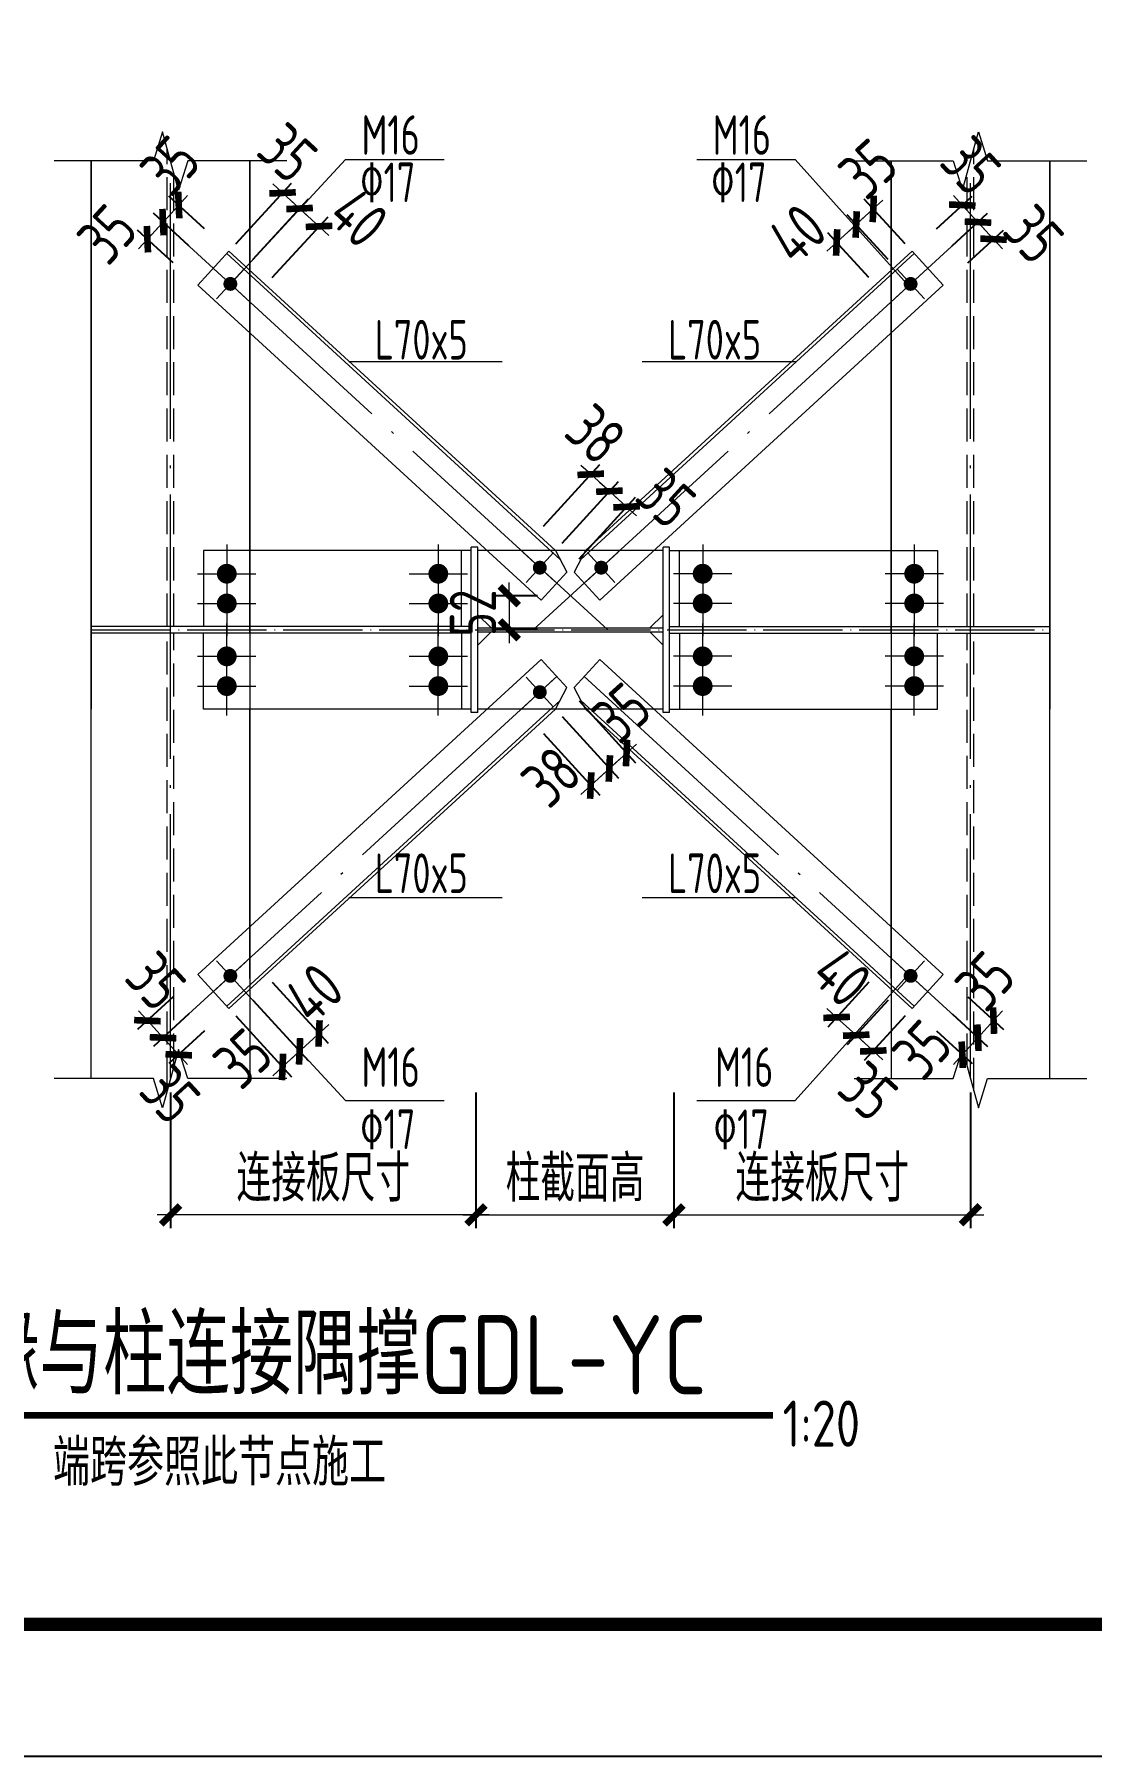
# Model space of a CAD drawing. Extents: x -2746917 to -971774, y -3334247 to -3250358.
# Drawn here: x -1330397 to -1322402, y -3316173 to -3303143 of the extents above; entities that cross this region are included whole.
import ezdxf

# ---------------------------------------------------------------- set-up
doc = ezdxf.new("R2010")
doc.units = 0
doc.header["$LTSCALE"] = 1000
doc.header["$MEASUREMENT"] = 0
doc.header["$PDMODE"] = 35
doc.linetypes.add('DASH', pattern=[0.35, 0.25, -0.1])
doc.linetypes.add('DOTE', pattern=[2.42, 2, -0.2, 0.02, -0.2])
doc.layers.get('0').update_dxf_attribs({"linetype": 'CONTINUOUS'})
doc.layers.get('Defpoints').update_dxf_attribs({"linetype": 'CONTINUOUS'})
for name, color, linetype in [('AXIS', 253, 'DOTE'), ('BEAM_CON', 4, 'CONTINUOUS'), ('COLU', 7, 'CONTINUOUS'), ('DIM', 3, 'CONTINUOUS'), ('NUM', 7, 'CONTINUOUS'), ('PUB_TITLE', 4, 'CONTINUOUS'), ('TEXT', 7, 'CONTINUOUS'), ('THIN', 7, 'CONTINUOUS')]:
    doc.layers.add(name, color=color, linetype=linetype)
doc.layers.add('yichutu', color=7, linetype='CONTINUOUS', true_color=0xffffff, plot=False)
doc.styles.add('TSSD_Dimension', font='tssdeng.shx', dxfattribs={"width": 0.75, "bigfont": 'Hztxt.shx'})
doc.styles.add('TSSD_Label', font='tssdeng.shx', dxfattribs={"width": 0.75, "bigfont": 'hztxt.shx'})
doc.styles.add('TSSD_Rein', font='Tssdeng.shx', dxfattribs={"width": 0.75, "bigfont": 'hztxt.shx'})
doc.dimstyles.new('TSSD_20_100', dxfattribs={"dimtxt": 350, "dimasz": 100, "dimexe": 100, "dimexo": 250, "dimgap": 100, "dimtad": 1, "dimdec": 0, "dimlfac": 0.2, "dimzin": 0, "dimdsep": 46, "dimtxsty": 'TSSD_Dimension', "dimblk": 'ARCHTICK', "dimcen": 0, "dimdle": 100, "dimclrt": 7, "dimadec": 0, "dimazin": 0, "dimtfac": 1, "dimtdec": 0, "dimtix": 1, "dimtmove": 2, "dimatfit": 3, "dimfxl": 1, "dimtolj": 1, "dimtzin": 0, "dimlwd": 5, "dimarcsym": 0})

# ---------------------------------------------------------------- blocks, each defined once
blk = doc.blocks.new('A$C5F4B3826')
at = {"layer": 'AXIS', "linetype": 'DOTE', "lineweight": 5, "ltscale": 2}
for p, q in [((-27, -219), (-27, 251)), ((194, 3), (-247, 3))]:
    blk.add_line(p, q, dxfattribs=at)
at = {"layer": 'COLU', "lineweight": 5, "const_width": 75}
blk.add_lwpolyline([(-27, 40, -1), (-27, -35, -1)], format="xyb", close=True, dxfattribs=at)
blk = doc.blocks.new('_ArchTick')
at = {"color": 0, "const_width": 0.5}
blk.add_lwpolyline([(-0.71, -0.71), (0.71, 0.71)], dxfattribs=at)
blk = doc.blocks.new('*D239')
at = {"layer": 'Defpoints', "color": 0}
for p in [(-1328392, -3304460), (-1329044, -3304912), (-1328915, -3305030)]:
    blk.add_point(p, dxfattribs=at)
at = {"layer": 'DIM', "color": 0, "lineweight": -2}
for p, q in [((-1328875, -3304728), (-1328454, -3304268)), ((-1328746, -3304846), (-1328325, -3304386))]:
    blk.add_line(p, q, dxfattribs=at)
at = {"layer": 'DIM', "color": 0, "lineweight": 5}
for p, q in [((-1328521, -3304342), (-1328595, -3304274)), ((-1328521, -3304342), (-1328392, -3304460)), ((-1328392, -3304460), (-1328319, -3304528))]:
    blk.add_line(p, q, dxfattribs=at)
at = {"layer": 'DIM', "color": 0, "lineweight": 5, "xscale": 100, "yscale": 100, "zscale": 100}
for p, rotation in [((-1328521, -3304342), 317.468117912772), ((-1328392, -3304460), 137.4681179127719)]:
    blk.add_blockref('_ArchTick', p, dxfattribs=dict(at, rotation=rotation))
at = {"layer": 'DIM', "color": 7, "lineweight": 5, "insert": (-1328483, -3304038), "char_height": 350, "attachment_point": 5, "rotation": 317.4681, "style": 'TSSD_Dimension'}
blk.add_mtext('\\A1;35', dxfattribs=at)
blk = doc.blocks.new('*D240')
at = {"layer": 'Defpoints', "color": 0}
for p in [(-1328245, -3304595), (-1328915, -3305030), (-1328768, -3305166)]:
    blk.add_point(p, dxfattribs=at)
at = {"layer": 'DIM', "color": 0, "lineweight": -2}
for p, q in [((-1328746, -3304846), (-1328325, -3304386)), ((-1328599, -3304981), (-1328177, -3304522))]:
    blk.add_line(p, q, dxfattribs=at)
at = {"layer": 'DIM', "color": 0, "lineweight": 5}
blk.add_line((-1328466, -3304392), (-1328171, -3304663), dxfattribs=at)
at = {"layer": 'DIM', "color": 0, "lineweight": 5, "xscale": 100, "yscale": 100, "zscale": 100}
for p, rotation in [((-1328392, -3304460), 137.46811791855), ((-1328245, -3304595), 317.46811791855)]:
    blk.add_blockref('_ArchTick', p, dxfattribs=dict(at, rotation=rotation))
at = {"layer": 'DIM', "color": 7, "lineweight": 5, "insert": (-1327945, -3304531), "char_height": 350, "attachment_point": 5, "rotation": 317.4681, "style": 'TSSD_Dimension'}
blk.add_mtext('\\A1;40', dxfattribs=at)
blk = doc.blocks.new('*D241')
at = {"layer": 'Defpoints', "color": 0}
for p in [(-1326049, -3306599), (-1326575, -3307177), (-1326446, -3307295)]:
    blk.add_point(p, dxfattribs=at)
at = {"layer": 'DIM', "color": 0, "lineweight": -2}
for p, q in [((-1326407, -3306993), (-1325981, -3306526)), ((-1326277, -3307110), (-1325852, -3306643))]:
    blk.add_line(p, q, dxfattribs=at)
at = {"layer": 'DIM', "color": 0, "lineweight": 5}
for p, q in [((-1326049, -3306599), (-1326123, -3306532)), ((-1325919, -3306717), (-1326049, -3306599)), ((-1325919, -3306717), (-1325845, -3306785))]:
    blk.add_line(p, q, dxfattribs=at)
at = {"layer": 'DIM', "color": 0, "lineweight": 5, "xscale": 100, "yscale": 100, "zscale": 100}
for p, rotation in [((-1326049, -3306599), 317.679904765456), ((-1325919, -3306717), 137.679904765456)]:
    blk.add_blockref('_ArchTick', p, dxfattribs=dict(at, rotation=rotation))
at = {"layer": 'DIM', "color": 7, "lineweight": 5, "insert": (-1325620, -3306652), "char_height": 350, "attachment_point": 5, "rotation": 317.6799, "style": 'TSSD_Dimension'}
blk.add_mtext('\\A1;35', dxfattribs=at)
blk = doc.blocks.new('*D242')
at = {"layer": 'Defpoints', "color": 0}
for p in [(-1326190, -3306471), (-1326716, -3307049), (-1326575, -3307177)]:
    blk.add_point(p, dxfattribs=at)
at = {"layer": 'DIM', "color": 0, "lineweight": -2}
for p, q in [((-1326548, -3306864), (-1326122, -3306397)), ((-1326407, -3306993), (-1325981, -3306526))]:
    blk.add_line(p, q, dxfattribs=at)
at = {"layer": 'DIM', "color": 0, "lineweight": 5}
for p, q in [((-1326190, -3306471), (-1326264, -3306404)), ((-1326049, -3306599), (-1326190, -3306471)), ((-1326049, -3306599), (-1325975, -3306667))]:
    blk.add_line(p, q, dxfattribs=at)
at = {"layer": 'DIM', "color": 0, "lineweight": 5, "xscale": 100, "yscale": 100, "zscale": 100}
for p, rotation in [((-1326190, -3306471), 317.6799047659698), ((-1326049, -3306599), 137.6799047659698)]:
    blk.add_blockref('_ArchTick', p, dxfattribs=dict(at, rotation=rotation))
at = {"layer": 'DIM', "color": 7, "lineweight": 5, "insert": (-1326153, -3306167), "char_height": 350, "attachment_point": 5, "rotation": 317.6799, "style": 'TSSD_Dimension'}
blk.add_mtext('\\A1;38', dxfattribs=at)
blk = doc.blocks.new('*D243')
at = {"layer": 'Defpoints', "color": 0}
for p in [(-1326343, -3307390), (-1326806, -3307648), (-1326343, -3307648)]:
    blk.add_point(p, dxfattribs=at)
at = {"layer": 'DIM', "color": 0, "lineweight": 5}
for p, q in [((-1326806, -3307390), (-1326806, -3307290)), ((-1326806, -3307390), (-1326806, -3307648)), ((-1326806, -3307648), (-1326806, -3307748))]:
    blk.add_line(p, q, dxfattribs=at)
at = {"layer": 'DIM', "color": 0, "lineweight": -2}
for p, q in [((-1326593, -3307390), (-1326906, -3307390)), ((-1326593, -3307648), (-1326906, -3307648))]:
    blk.add_line(p, q, dxfattribs=at)
at = {"layer": 'DIM', "color": 0, "lineweight": 5, "xscale": 100, "yscale": 100, "zscale": 100}
for p, rotation in [((-1326806, -3307390), 270), ((-1326806, -3307648), 90)]:
    blk.add_blockref('_ArchTick', p, dxfattribs=dict(at, rotation=rotation))
at = {"layer": 'DIM', "color": 7, "lineweight": 5, "insert": (-1327081, -3307519), "char_height": 350, "attachment_point": 5, "rotation": 90, "style": 'TSSD_Dimension'}
blk.add_mtext('\\A1;52', dxfattribs=at)
blk = doc.blocks.new('*D244')
at = {"layer": 'Defpoints', "color": 0}
for p in [(-1324182, -3304581), (-1323642, -3304912), (-1323771, -3305030)]:
    blk.add_point(p, dxfattribs=at)
at = {"layer": 'DIM', "color": 0, "lineweight": -2}
for p, q in [((-1323811, -3304728), (-1324121, -3304389)), ((-1323940, -3304846), (-1324250, -3304508))]:
    blk.add_line(p, q, dxfattribs=at)
at = {"layer": 'DIM', "color": 0, "lineweight": 5}
for p, q in [((-1324053, -3304463), (-1323980, -3304396)), ((-1324053, -3304463), (-1324182, -3304581)), ((-1324182, -3304581), (-1324256, -3304649))]:
    blk.add_line(p, q, dxfattribs=at)
at = {"layer": 'DIM', "color": 0, "lineweight": 5, "xscale": 99.99999999999999, "yscale": 100, "zscale": 100}
for p, rotation in [((-1324053, -3304463), 222.5318820814027), ((-1324182, -3304581), 42.53188208140272)]:
    blk.add_blockref('_ArchTick', p, dxfattribs=dict(at, rotation=rotation))
at = {"layer": 'DIM', "color": 7, "lineweight": 5, "insert": (-1324092, -3304159), "char_height": 350, "attachment_point": 5, "rotation": 42.5319, "style": 'TSSD_Dimension'}
blk.add_mtext('\\A1;35', dxfattribs=at)
blk = doc.blocks.new('*D245')
at = {"layer": 'Defpoints', "color": 0}
for p in [(-1324330, -3304717), (-1323771, -3305030), (-1323918, -3305166)]:
    blk.add_point(p, dxfattribs=at)
at = {"layer": 'DIM', "color": 0, "lineweight": -2}
for p, q in [((-1323940, -3304846), (-1324250, -3304508)), ((-1324087, -3304981), (-1324397, -3304643))]:
    blk.add_line(p, q, dxfattribs=at)
at = {"layer": 'DIM', "color": 0, "lineweight": 5}
for p, q in [((-1324182, -3304581), (-1324109, -3304514)), ((-1324182, -3304581), (-1324330, -3304717)), ((-1324330, -3304717), (-1324404, -3304784))]:
    blk.add_line(p, q, dxfattribs=at)
at = {"layer": 'DIM', "color": 0, "lineweight": 5, "xscale": 100, "yscale": 100, "zscale": 100}
for p, rotation in [((-1324182, -3304581), 222.53188208145), ((-1324330, -3304717), 42.53188208145002)]:
    blk.add_blockref('_ArchTick', p, dxfattribs=dict(at, rotation=rotation))
at = {"layer": 'DIM', "color": 7, "lineweight": 5, "insert": (-1324629, -3304652), "char_height": 350, "attachment_point": 5, "rotation": 42.5319, "style": 'TSSD_Dimension'}
blk.add_mtext('\\A1;40', dxfattribs=at)
blk = doc.blocks.new('*D246')
at = {"layer": 'Defpoints', "color": 0}
for p in [(-1323261, -3304563), (-1323760, -3304783), (-1323642, -3304912)]:
    blk.add_point(p, dxfattribs=at)
at = {"layer": 'DIM', "color": 0, "lineweight": -2}
for p, q in [((-1323576, -3304614), (-1323306, -3304367)), ((-1323457, -3304743), (-1323188, -3304496))]:
    blk.add_line(p, q, dxfattribs=at)
at = {"layer": 'DIM', "color": 0, "lineweight": 5}
for p, q in [((-1323380, -3304434), (-1323447, -3304361)), ((-1323380, -3304434), (-1323261, -3304563)), ((-1323261, -3304563), (-1323194, -3304637))]:
    blk.add_line(p, q, dxfattribs=at)
at = {"layer": 'DIM', "color": 0, "lineweight": 5, "xscale": 100, "yscale": 100, "zscale": 100}
for p, rotation in [((-1323380, -3304434), 312.5318820862541), ((-1323261, -3304563), 132.5318820862541)]:
    blk.add_blockref('_ArchTick', p, dxfattribs=dict(at, rotation=rotation))
at = {"layer": 'DIM', "color": 7, "lineweight": 5, "insert": (-1323315, -3304135), "char_height": 350, "attachment_point": 5, "rotation": 312.5319, "style": 'TSSD_Dimension'}
blk.add_mtext('\\A1;35', dxfattribs=at)
blk = doc.blocks.new('*D247')
at = {"layer": 'Defpoints', "color": 0}
for p in [(-1323143, -3304692), (-1323642, -3304912), (-1323523, -3305041)]:
    blk.add_point(p, dxfattribs=at)
at = {"layer": 'DIM', "color": 0, "lineweight": -2}
for p, q in [((-1323457, -3304743), (-1323188, -3304496)), ((-1323339, -3304872), (-1323069, -3304625))]:
    blk.add_line(p, q, dxfattribs=at)
at = {"layer": 'DIM', "color": 0, "lineweight": 5}
for p, q in [((-1323261, -3304563), (-1323329, -3304489)), ((-1323261, -3304563), (-1323143, -3304692)), ((-1323143, -3304692), (-1323075, -3304766))]:
    blk.add_line(p, q, dxfattribs=at)
at = {"layer": 'DIM', "color": 0, "lineweight": 5, "yscale": 100, "zscale": 100}
for p, xscale, rotation in [((-1323261, -3304563), 100, 312.5318821011716), ((-1323143, -3304692), 99.99999999999999, 132.5318821011716)]:
    blk.add_blockref('_ArchTick', p, dxfattribs=dict(at, xscale=xscale, rotation=rotation))
at = {"layer": 'DIM', "color": 7, "lineweight": 5, "insert": (-1322839, -3304654), "char_height": 350, "attachment_point": 5, "rotation": 312.5319, "style": 'TSSD_Dimension'}
blk.add_mtext('\\A1;35', dxfattribs=at)
blk = doc.blocks.new('*D248')
at = {"layer": 'Defpoints', "color": 0}
for p in [(-1329425, -3304563), (-1328926, -3304783), (-1329044, -3304912)]:
    blk.add_point(p, dxfattribs=at)
at = {"layer": 'DIM', "color": 0, "lineweight": 5}
for p, q in [((-1329306, -3304434), (-1329425, -3304563)), ((-1329306, -3304434), (-1329239, -3304361)), ((-1329425, -3304563), (-1329492, -3304637))]:
    blk.add_line(p, q, dxfattribs=at)
at = {"layer": 'DIM', "color": 0, "lineweight": -2}
for p, q in [((-1329110, -3304614), (-1329380, -3304367)), ((-1329229, -3304743), (-1329498, -3304496))]:
    blk.add_line(p, q, dxfattribs=at)
at = {"layer": 'DIM', "color": 0, "lineweight": 5, "yscale": 100, "zscale": 100}
for p, xscale, rotation in [((-1329306, -3304434), 100, 227.4681179138021), ((-1329425, -3304563), 99.99999999999999, 47.46811791380208)]:
    blk.add_blockref('_ArchTick', p, dxfattribs=dict(at, xscale=xscale, rotation=rotation))
at = {"layer": 'DIM', "color": 7, "lineweight": 5, "insert": (-1329371, -3304135), "char_height": 350, "attachment_point": 5, "rotation": 47.4681, "style": 'TSSD_Dimension'}
blk.add_mtext('\\A1;35', dxfattribs=at)
blk = doc.blocks.new('*D249')
at = {"layer": 'Defpoints', "color": 0}
for p in [(-1329543, -3304692), (-1329044, -3304912), (-1329163, -3305041)]:
    blk.add_point(p, dxfattribs=at)
at = {"layer": 'DIM', "color": 0, "lineweight": 5}
for p, q in [((-1329425, -3304563), (-1329543, -3304692)), ((-1329425, -3304563), (-1329357, -3304489)), ((-1329543, -3304692), (-1329611, -3304766))]:
    blk.add_line(p, q, dxfattribs=at)
at = {"layer": 'DIM', "color": 0, "lineweight": -2}
for p, q in [((-1329229, -3304743), (-1329498, -3304496)), ((-1329347, -3304872), (-1329617, -3304625))]:
    blk.add_line(p, q, dxfattribs=at)
at = {"layer": 'DIM', "color": 0, "lineweight": 5, "xscale": 100, "yscale": 100, "zscale": 100}
for p, rotation in [((-1329425, -3304563), 227.4681178988284), ((-1329543, -3304692), 47.46811789882837)]:
    blk.add_blockref('_ArchTick', p, dxfattribs=dict(at, rotation=rotation))
at = {"layer": 'DIM', "color": 7, "lineweight": 5, "insert": (-1329847, -3304654), "char_height": 350, "attachment_point": 5, "rotation": 47.4681, "style": 'TSSD_Dimension'}
blk.add_mtext('\\A1;35', dxfattribs=at)
blk = doc.blocks.new('*D250')
at = {"layer": 'Defpoints', "color": 0}
for p in [(-1328915, -3310266), (-1329044, -3310385), (-1328392, -3310837)]:
    blk.add_point(p, dxfattribs=at)
at = {"layer": 'DIM', "color": 0, "lineweight": -2}
for p, q in [((-1328746, -3310451), (-1328325, -3310910)), ((-1328875, -3310569), (-1328454, -3311029))]:
    blk.add_line(p, q, dxfattribs=at)
at = {"layer": 'DIM', "color": 0, "lineweight": 5}
for p, q in [((-1328392, -3310837), (-1328319, -3310769)), ((-1328521, -3310955), (-1328392, -3310837)), ((-1328521, -3310955), (-1328595, -3311023))]:
    blk.add_line(p, q, dxfattribs=at)
at = {"layer": 'DIM', "color": 0, "lineweight": 5, "xscale": 100, "yscale": 100, "zscale": 100}
for p, rotation in [((-1328521, -3310955), 42.53188208722811), ((-1328392, -3310837), 222.5318820872281)]:
    blk.add_blockref('_ArchTick', p, dxfattribs=dict(at, rotation=rotation))
at = {"layer": 'DIM', "color": 7, "lineweight": 5, "insert": (-1328821, -3310891), "char_height": 350, "attachment_point": 5, "rotation": 42.5319, "style": 'TSSD_Dimension'}
blk.add_mtext('\\A1;35', dxfattribs=at)
blk = doc.blocks.new('*D251')
at = {"layer": 'Defpoints', "color": 0}
for p in [(-1328768, -3310131), (-1328915, -3310266), (-1328245, -3310702)]:
    blk.add_point(p, dxfattribs=at)
at = {"layer": 'DIM', "color": 0, "lineweight": -2}
for p, q in [((-1328599, -3310315), (-1328177, -3310775)), ((-1328746, -3310451), (-1328325, -3310910))]:
    blk.add_line(p, q, dxfattribs=at)
at = {"layer": 'DIM', "color": 0, "lineweight": 5}
blk.add_line((-1328466, -3310904), (-1328171, -3310634), dxfattribs=at)
at = {"layer": 'DIM', "color": 0, "lineweight": 5, "xscale": 100, "yscale": 100, "zscale": 100}
for p, rotation in [((-1328245, -3310702), 42.53188208145), ((-1328392, -3310837), 222.53188208145)]:
    blk.add_blockref('_ArchTick', p, dxfattribs=dict(at, rotation=rotation))
at = {"layer": 'DIM', "color": 7, "lineweight": 5, "insert": (-1328283, -3310397), "char_height": 350, "attachment_point": 5, "rotation": 42.5319, "style": 'TSSD_Dimension'}
blk.add_mtext('\\A1;40', dxfattribs=at)
blk = doc.blocks.new('*D252')
at = {"layer": 'Defpoints', "color": 0}
for p in [(-1326446, -3308002), (-1326575, -3308119), (-1326049, -3308697)]:
    blk.add_point(p, dxfattribs=at)
at = {"layer": 'DIM', "color": 0, "lineweight": -2}
for p, q in [((-1326277, -3308186), (-1325852, -3308653)), ((-1326407, -3308304), (-1325981, -3308771))]:
    blk.add_line(p, q, dxfattribs=at)
at = {"layer": 'DIM', "color": 0, "lineweight": 5}
for p, q in [((-1325919, -3308580), (-1326049, -3308697)), ((-1325919, -3308580), (-1325845, -3308512)), ((-1326049, -3308697), (-1326123, -3308765))]:
    blk.add_line(p, q, dxfattribs=at)
at = {"layer": 'DIM', "color": 0, "lineweight": 5, "xscale": 100, "yscale": 100, "zscale": 100}
for p, rotation in [((-1325919, -3308580), 222.320095234544), ((-1326049, -3308697), 42.32009523454398)]:
    blk.add_blockref('_ArchTick', p, dxfattribs=dict(at, rotation=rotation))
at = {"layer": 'DIM', "color": 7, "lineweight": 5, "insert": (-1325957, -3308275), "char_height": 350, "attachment_point": 5, "rotation": 42.3201, "style": 'TSSD_Dimension'}
blk.add_mtext('\\A1;35', dxfattribs=at)
blk = doc.blocks.new('*D253')
at = {"layer": 'Defpoints', "color": 0}
for p in [(-1326575, -3308119), (-1326716, -3308248), (-1326190, -3308826)]:
    blk.add_point(p, dxfattribs=at)
at = {"layer": 'DIM', "color": 0, "lineweight": -2}
for p, q in [((-1326407, -3308304), (-1325981, -3308771)), ((-1326548, -3308433), (-1326122, -3308900))]:
    blk.add_line(p, q, dxfattribs=at)
at = {"layer": 'DIM', "color": 0, "lineweight": 5}
for p, q in [((-1326049, -3308697), (-1326190, -3308826)), ((-1326049, -3308697), (-1325975, -3308630)), ((-1326190, -3308826), (-1326264, -3308893))]:
    blk.add_line(p, q, dxfattribs=at)
at = {"layer": 'DIM', "color": 0, "lineweight": 5, "yscale": 100, "zscale": 100}
for p, xscale, rotation in [((-1326049, -3308697), 100, 222.3200952340302), ((-1326190, -3308826), 99.99999999999999, 42.32009523403019)]:
    blk.add_blockref('_ArchTick', p, dxfattribs=dict(at, xscale=xscale, rotation=rotation))
at = {"layer": 'DIM', "color": 7, "lineweight": 5, "insert": (-1326489, -3308760), "char_height": 350, "attachment_point": 5, "rotation": 42.3201, "style": 'TSSD_Dimension'}
blk.add_mtext('\\A1;38', dxfattribs=at)
blk = doc.blocks.new('*D254')
at = {"layer": 'Defpoints', "color": 0}
for p in [(-1323771, -3310266), (-1323642, -3310385), (-1324182, -3310715)]:
    blk.add_point(p, dxfattribs=at)
at = {"layer": 'DIM', "color": 0, "lineweight": -2}
for p, q in [((-1323940, -3310451), (-1324250, -3310789)), ((-1323811, -3310569), (-1324121, -3310907))]:
    blk.add_line(p, q, dxfattribs=at)
at = {"layer": 'DIM', "color": 0, "lineweight": 5}
for p, q in [((-1324182, -3310715), (-1324256, -3310648)), ((-1324053, -3310834), (-1324182, -3310715)), ((-1324053, -3310834), (-1323980, -3310901))]:
    blk.add_line(p, q, dxfattribs=at)
at = {"layer": 'DIM', "color": 0, "lineweight": 5, "xscale": 100, "yscale": 100, "zscale": 100}
for p, rotation in [((-1324182, -3310715), 317.4681179185973), ((-1324053, -3310834), 137.4681179185973)]:
    blk.add_blockref('_ArchTick', p, dxfattribs=dict(at, rotation=rotation))
at = {"layer": 'DIM', "color": 7, "lineweight": 5, "insert": (-1324092, -3311138), "char_height": 350, "attachment_point": 5, "rotation": 317.4681, "style": 'TSSD_Dimension'}
blk.add_mtext('\\A1;35', dxfattribs=at)
blk = doc.blocks.new('*D255')
at = {"layer": 'Defpoints', "color": 0}
for p in [(-1323918, -3310131), (-1323771, -3310266), (-1324330, -3310580)]:
    blk.add_point(p, dxfattribs=at)
at = {"layer": 'DIM', "color": 0, "lineweight": -2}
for p, q in [((-1324087, -3310315), (-1324397, -3310654)), ((-1323940, -3310451), (-1324250, -3310789))]:
    blk.add_line(p, q, dxfattribs=at)
at = {"layer": 'DIM', "color": 0, "lineweight": 5}
for p, q in [((-1324330, -3310580), (-1324404, -3310513)), ((-1324182, -3310715), (-1324330, -3310580)), ((-1324182, -3310715), (-1324109, -3310783))]:
    blk.add_line(p, q, dxfattribs=at)
at = {"layer": 'DIM', "color": 0, "lineweight": 5, "xscale": 100, "yscale": 100, "zscale": 100}
for p, rotation in [((-1324330, -3310580), 317.46811791855), ((-1324182, -3310715), 137.46811791855)]:
    blk.add_blockref('_ArchTick', p, dxfattribs=dict(at, rotation=rotation))
at = {"layer": 'DIM', "color": 7, "lineweight": 5, "insert": (-1324291, -3310276), "char_height": 350, "attachment_point": 5, "rotation": 317.4681, "style": 'TSSD_Dimension'}
blk.add_mtext('\\A1;40', dxfattribs=at)
blk = doc.blocks.new('*D256')
at = {"layer": 'Defpoints', "color": 0}
for p in [(-1323642, -3310385), (-1323760, -3310514), (-1323261, -3310734)]:
    blk.add_point(p, dxfattribs=at)
at = {"layer": 'DIM', "color": 0, "lineweight": -2}
for p, q in [((-1323457, -3310554), (-1323188, -3310801)), ((-1323576, -3310683), (-1323306, -3310930))]:
    blk.add_line(p, q, dxfattribs=at)
at = {"layer": 'DIM', "color": 0, "lineweight": 5}
for p, q in [((-1323261, -3310734), (-1323194, -3310660)), ((-1323380, -3310863), (-1323261, -3310734)), ((-1323380, -3310863), (-1323447, -3310936))]:
    blk.add_line(p, q, dxfattribs=at)
at = {"layer": 'DIM', "color": 0, "lineweight": 5, "xscale": 100, "yscale": 100, "zscale": 100}
for p, rotation in [((-1323261, -3310734), 227.4681179138489), ((-1323380, -3310863), 47.46811791384903)]:
    blk.add_blockref('_ArchTick', p, dxfattribs=dict(at, rotation=rotation))
at = {"layer": 'DIM', "color": 7, "lineweight": 5, "insert": (-1323684, -3310824), "char_height": 350, "attachment_point": 5, "rotation": 47.4681, "style": 'TSSD_Dimension'}
blk.add_mtext('\\A1;35', dxfattribs=at)
blk = doc.blocks.new('*D257')
at = {"layer": 'Defpoints', "color": 0}
for p in [(-1323523, -3310256), (-1323642, -3310385), (-1323143, -3310605)]:
    blk.add_point(p, dxfattribs=at)
at = {"layer": 'DIM', "color": 0, "lineweight": -2}
for p, q in [((-1323339, -3310425), (-1323069, -3310672)), ((-1323457, -3310554), (-1323188, -3310801))]:
    blk.add_line(p, q, dxfattribs=at)
at = {"layer": 'DIM', "color": 0, "lineweight": 5}
for p, q in [((-1323143, -3310605), (-1323075, -3310531)), ((-1323261, -3310734), (-1323143, -3310605)), ((-1323261, -3310734), (-1323329, -3310807))]:
    blk.add_line(p, q, dxfattribs=at)
at = {"layer": 'DIM', "color": 0, "lineweight": 5, "xscale": 100, "yscale": 100, "zscale": 100}
for p, rotation in [((-1323143, -3310605), 227.4681178988284), ((-1323261, -3310734), 47.46811789882832)]:
    blk.add_blockref('_ArchTick', p, dxfattribs=dict(at, rotation=rotation))
at = {"layer": 'DIM', "color": 7, "lineweight": 5, "insert": (-1323207, -3310305), "char_height": 350, "attachment_point": 5, "rotation": 47.4681, "style": 'TSSD_Dimension'}
blk.add_mtext('\\A1;35', dxfattribs=at)
blk = doc.blocks.new('*D258')
at = {"layer": 'Defpoints', "color": 0}
for p in [(-1329044, -3310385), (-1328926, -3310514), (-1329425, -3310734)]:
    blk.add_point(p, dxfattribs=at)
at = {"layer": 'DIM', "color": 0, "lineweight": -2}
for p, q in [((-1329229, -3310554), (-1329498, -3310801)), ((-1329110, -3310683), (-1329380, -3310930))]:
    blk.add_line(p, q, dxfattribs=at)
at = {"layer": 'DIM', "color": 0, "lineweight": 5}
for p, q in [((-1329425, -3310734), (-1329492, -3310660)), ((-1329306, -3310863), (-1329425, -3310734)), ((-1329306, -3310863), (-1329239, -3310936))]:
    blk.add_line(p, q, dxfattribs=at)
at = {"layer": 'DIM', "color": 0, "lineweight": 5, "yscale": 100, "zscale": 100}
for p, xscale, rotation in [((-1329425, -3310734), 99.99999999999999, 312.5318820860948), ((-1329306, -3310863), 100, 132.5318820860948)]:
    blk.add_blockref('_ArchTick', p, dxfattribs=dict(at, xscale=xscale, rotation=rotation))
at = {"layer": 'DIM', "color": 7, "lineweight": 5, "insert": (-1329371, -3311162), "char_height": 350, "attachment_point": 5, "rotation": 312.5319, "style": 'TSSD_Dimension'}
blk.add_mtext('\\A1;35', dxfattribs=at)
blk = doc.blocks.new('*D259')
at = {"layer": 'Defpoints', "color": 0}
for p in [(-1329163, -3310256), (-1329044, -3310385), (-1329543, -3310605)]:
    blk.add_point(p, dxfattribs=at)
at = {"layer": 'DIM', "color": 0, "lineweight": -2}
for p, q in [((-1329347, -3310425), (-1329617, -3310672)), ((-1329229, -3310554), (-1329498, -3310801))]:
    blk.add_line(p, q, dxfattribs=at)
at = {"layer": 'DIM', "color": 0, "lineweight": 5}
for p, q in [((-1329543, -3310605), (-1329611, -3310531)), ((-1329425, -3310734), (-1329543, -3310605)), ((-1329425, -3310734), (-1329357, -3310807))]:
    blk.add_line(p, q, dxfattribs=at)
at = {"layer": 'DIM', "color": 0, "lineweight": 5, "xscale": 100, "yscale": 100, "zscale": 100}
for p, rotation in [((-1329543, -3310605), 312.5318821011717), ((-1329425, -3310734), 132.5318821011716)]:
    blk.add_blockref('_ArchTick', p, dxfattribs=dict(at, rotation=rotation))
at = {"layer": 'DIM', "color": 7, "lineweight": 5, "insert": (-1329479, -3310305), "char_height": 350, "attachment_point": 5, "rotation": 312.5319, "style": 'TSSD_Dimension'}
blk.add_mtext('\\A1;35', dxfattribs=at)
blk = doc.blocks.new('*D260')
at = {"layer": 'Defpoints', "color": 0, "ltscale": 1.5}
for p in [(-1327058, -3310899), (-1325561, -3310899), (-1325561, -3312074)]:
    blk.add_point(p, dxfattribs=at)
at = {"layer": 'DIM', "color": 0, "lineweight": -2, "ltscale": 1.5}
for p, q in [((-1327058, -3311149), (-1327058, -3312174)), ((-1325561, -3311149), (-1325561, -3312174))]:
    blk.add_line(p, q, dxfattribs=at)
at = {"layer": 'DIM', "color": 0, "lineweight": 5, "ltscale": 1.5}
blk.add_line((-1327158, -3312074), (-1325461, -3312074), dxfattribs=at)
at = {"layer": 'DIM', "color": 0, "lineweight": 5, "ltscale": 1.5, "xscale": 100, "yscale": 100, "zscale": 100, "rotation": 180}
blk.add_blockref('_ArchTick', (-1327058, -3312074), dxfattribs=at)
at = {"layer": 'DIM', "color": 0, "lineweight": 5, "ltscale": 1.5, "xscale": 100, "yscale": 100, "zscale": 100}
blk.add_blockref('_ArchTick', (-1325561, -3312074), dxfattribs=at)
at = {"layer": 'DIM', "color": 7, "lineweight": 5, "ltscale": 1.5, "insert": (-1326309, -3311799), "char_height": 350, "attachment_point": 5, "style": 'TSSD_Dimension'}
blk.add_mtext('\\A1;柱截面高', dxfattribs=at)
blk = doc.blocks.new('*D261')
at = {"layer": 'Defpoints', "color": 0, "ltscale": 1.5}
for p in [(-1325561, -3310899), (-1323318, -3310899), (-1323318, -3312074)]:
    blk.add_point(p, dxfattribs=at)
at = {"layer": 'DIM', "color": 0, "lineweight": -2, "ltscale": 1.5}
for p, q in [((-1325561, -3311149), (-1325561, -3312174)), ((-1323318, -3311149), (-1323318, -3312174))]:
    blk.add_line(p, q, dxfattribs=at)
at = {"layer": 'DIM', "color": 0, "lineweight": 5, "ltscale": 1.5}
blk.add_line((-1325661, -3312074), (-1323218, -3312074), dxfattribs=at)
at = {"layer": 'DIM', "color": 0, "lineweight": 5, "ltscale": 1.5, "xscale": 100, "yscale": 100, "zscale": 100, "rotation": 180}
blk.add_blockref('_ArchTick', (-1325561, -3312074), dxfattribs=at)
at = {"layer": 'DIM', "color": 0, "lineweight": 5, "ltscale": 1.5, "xscale": 100, "yscale": 100, "zscale": 100}
blk.add_blockref('_ArchTick', (-1323318, -3312074), dxfattribs=at)
at = {"layer": 'DIM', "color": 7, "lineweight": 5, "ltscale": 1.5, "insert": (-1324439, -3311799), "char_height": 350, "attachment_point": 5, "style": 'TSSD_Dimension'}
blk.add_mtext('\\A1;连接板尺寸', dxfattribs=at)
blk = doc.blocks.new('*D262')
at = {"layer": 'Defpoints', "color": 0, "ltscale": 1.5}
for p in [(-1329368, -3310899), (-1327058, -3310899), (-1329368, -3312074)]:
    blk.add_point(p, dxfattribs=at)
at = {"layer": 'DIM', "color": 0, "lineweight": -2, "ltscale": 1.5}
for p, q in [((-1329368, -3311149), (-1329368, -3312174)), ((-1327058, -3311149), (-1327058, -3312174))]:
    blk.add_line(p, q, dxfattribs=at)
at = {"layer": 'DIM', "color": 0, "lineweight": 5, "ltscale": 1.5}
blk.add_line((-1326958, -3312074), (-1329468, -3312074), dxfattribs=at)
at = {"layer": 'DIM', "color": 0, "lineweight": 5, "ltscale": 1.5, "xscale": 100, "yscale": 100, "zscale": 100, "rotation": 180}
blk.add_blockref('_ArchTick', (-1329368, -3312074), dxfattribs=at)
at = {"layer": 'DIM', "color": 0, "lineweight": 5, "ltscale": 1.5, "xscale": 100, "yscale": 100, "zscale": 100}
blk.add_blockref('_ArchTick', (-1327058, -3312074), dxfattribs=at)
at = {"layer": 'DIM', "color": 7, "lineweight": 5, "ltscale": 1.5, "insert": (-1328213, -3311799), "char_height": 350, "attachment_point": 5, "style": 'TSSD_Dimension'}
blk.add_mtext('\\A1;连接板尺寸', dxfattribs=at)
blk = doc.blocks.new('yct-891-420-89100-42000-100-2004.0')
at = {"layer": 'yichutu', "color": 7, "true_color": 0xffffff}
blk.add_lwpolyline([(0, 0), (0, 42000), (89100, 42000), (89100, 0)], close=True, dxfattribs=at)
blk = doc.blocks.new('A$C440D491C')
at = {"layer": 'PUB_TITLE'}
blk.add_lwpolyline([(0, 0), (0, 42000), (89100, 42000), (89100, 0)], close=True, dxfattribs=at)
at = {"layer": 'PUB_TITLE', "const_width": 100}
blk.add_lwpolyline([(88100, 1000), (88100, 41000), (713, 41000), (713, 1000), (88100, 1000)], dxfattribs=at)

msp = doc.modelspace()

# ---------------------------------------------------------------- linework, layer by layer
at = {"layer": 'AXIS', "lineweight": 5}
for p, q in [((-1329368.04, -3311043.78), (-1329368.04, -3304268.16)), ((-1323318.04, -3311043.78), (-1323318.04, -3304268.16)), ((-1326061.51, -3307648.41), (-1329468.04, -3304523.41)), ((-1326624.57, -3307648.41), (-1323318.04, -3304615.15)), ((-1326443.04, -3307998.41), (-1329468.04, -3310773.41)), ((-1326243.04, -3307998.41), (-1323318.04, -3310681.68))]:
    msp.add_line(p, q, dxfattribs=at)
at = {"layer": 'AXIS', "lineweight": 5, "ltscale": 0.3}
msp.add_line((-1329968.04, -3307648.41), (-1322718.04, -3307648.41), dxfattribs=at)
at = {"layer": 'BEAM_CON', "linetype": 'DASH', "lineweight": 5}
for p, q in [((-1329393.04, -3307623.41), (-1329393.04, -3304008.44)), ((-1323293.04, -3307623.41), (-1323293.04, -3304008.44)), ((-1329343.04, -3307623.41), (-1329343.04, -3304191.78)), ((-1323343.04, -3307623.41), (-1323343.04, -3304191.78)), ((-1329393.04, -3311135.45), (-1329393.04, -3307673.41)), ((-1329343.04, -3310952.11), (-1329343.04, -3307673.41)), ((-1328768.04, -3307673.41), (-1328768.04, -3308248.41)), ((-1323918.04, -3307673.41), (-1323918.04, -3308248.41)), ((-1323343.04, -3310952.11), (-1323343.04, -3307673.41)), ((-1323293.04, -3311135.45), (-1323293.04, -3307673.41))]:
    msp.add_line(p, q, dxfattribs=at)
at = {"layer": 'BEAM_CON', "linetype": 'ByBlock', "lineweight": 5}
for p, q in [((-1329968.04, -3311043.78), (-1329968.04, -3304100.11)), ((-1328768.04, -3307673.41), (-1328768.04, -3304100.11)), ((-1323918.04, -3307673.41), (-1323918.04, -3304100.11)), ((-1322718.04, -3311043.78), (-1322718.04, -3304100.11)), ((-1328768.04, -3310287.06), (-1328768.04, -3308248.41)), ((-1323918.04, -3310287.06), (-1323918.04, -3308248.41))]:
    msp.add_line(p, q, dxfattribs=at)
at = {"layer": 'BEAM_CON', "lineweight": 5}
for p, q in [((-1329968.04, -3304100.11), (-1329968.04, -3308248.41)), ((-1328768.04, -3304100.11), (-1328768.04, -3311043.78)), ((-1323918.04, -3304100.11), (-1323918.04, -3311043.78)), ((-1322718.04, -3304100.11), (-1322718.04, -3308248.41)), ((-1327168.04, -3307623.41), (-1327168.04, -3307048.41)), ((-1325518.04, -3307623.41), (-1325518.04, -3307048.41)), ((-1327043.04, -3307533.41), (-1326943.04, -3307633.41)), ((-1325643.04, -3307533.41), (-1325743.04, -3307633.41)), ((-1328768.04, -3307623.41), (-1329968.04, -3307623.41)), ((-1328768.04, -3307673.41), (-1329968.04, -3307673.41)), ((-1327168.04, -3307673.41), (-1327168.04, -3308248.41)), ((-1327043.04, -3307633.41), (-1325643.04, -3307633.41)), ((-1327043.04, -3307663.41), (-1325643.04, -3307663.41)), ((-1327043.04, -3307763.41), (-1326943.04, -3307663.41)), ((-1325643.04, -3307763.41), (-1325743.04, -3307663.41)), ((-1325518.04, -3307673.41), (-1325518.04, -3308248.41)), ((-1323918.04, -3307623.41), (-1322718.04, -3307623.41)), ((-1323918.04, -3307673.41), (-1322718.04, -3307673.41))]:
    msp.add_line(p, q, dxfattribs=at)
at = {"layer": 'BEAM_CON', "linetype": 'ByBlock', "lineweight": 9}
for p, q in [((-1328926.08, -3304783.1), (-1329162.68, -3305041.02)), ((-1326421.68, -3307114.45), (-1328942.98, -3304801.53)), ((-1326456.69, -3307048.41), (-1328926.08, -3304783.1)), ((-1326264.41, -3307114.45), (-1323743.11, -3304801.53)), ((-1326229.4, -3307048.41), (-1323760.01, -3304783.1)), ((-1323760.01, -3304783.1), (-1323523.41, -3305041.02)), ((-1326564.33, -3307424.63), (-1329162.68, -3305041.02)), ((-1326121.75, -3307424.63), (-1323523.41, -3305041.02)), ((-1327093.04, -3308273.41), (-1327093.04, -3307023.41)), ((-1327043.04, -3307023.41), (-1327093.04, -3307023.41)), ((-1327043.04, -3308273.41), (-1327043.04, -3307023.41)), ((-1325643.04, -3308273.41), (-1325643.04, -3307023.41)), ((-1325593.04, -3307023.41), (-1325643.04, -3307023.41)), ((-1325593.04, -3308273.41), (-1325593.04, -3307023.41)), ((-1329118.04, -3307048.41), (-1329118.04, -3307623.41)), ((-1327093.04, -3307048.41), (-1329118.04, -3307048.41)), ((-1325643.04, -3307048.41), (-1327043.04, -3307048.41)), ((-1326456.69, -3307048.41), (-1326369.72, -3307212.48)), ((-1326229.4, -3307048.41), (-1326316.37, -3307212.48)), ((-1325593.04, -3307048.41), (-1323568.04, -3307048.41)), ((-1323568.04, -3307048.41), (-1323568.04, -3307623.41)), ((-1326369.72, -3307212.48), (-1326564.33, -3307424.63)), ((-1326316.37, -3307212.48), (-1326121.75, -3307424.63)), ((-1327093.04, -3307623.41), (-1329118.04, -3307623.41)), ((-1329118.04, -3308248.41), (-1329118.04, -3307673.41)), ((-1327093.04, -3307673.41), (-1329118.04, -3307673.41)), ((-1325593.04, -3307623.41), (-1323568.04, -3307623.41)), ((-1325593.04, -3307673.41), (-1323568.04, -3307673.41)), ((-1323568.04, -3308248.41), (-1323568.04, -3307673.41)), ((-1326564.33, -3307872.2), (-1329162.68, -3310255.81)), ((-1326369.72, -3308084.35), (-1326564.33, -3307872.2)), ((-1326316.37, -3308084.35), (-1326121.75, -3307872.2)), ((-1326121.75, -3307872.2), (-1323523.41, -3310255.81)), ((-1326421.68, -3308182.37), (-1328942.98, -3310495.3)), ((-1326456.69, -3308248.41), (-1326369.72, -3308084.35)), ((-1326229.4, -3308248.41), (-1326316.37, -3308084.35)), ((-1326264.41, -3308182.37), (-1323743.11, -3310495.3)), ((-1327093.04, -3308248.41), (-1329118.04, -3308248.41)), ((-1326456.69, -3308248.41), (-1328926.08, -3310513.72)), ((-1327043.04, -3308273.41), (-1327093.04, -3308273.41)), ((-1325643.04, -3308248.41), (-1327043.04, -3308248.41)), ((-1326229.4, -3308248.41), (-1323760.01, -3310513.72)), ((-1325593.04, -3308273.41), (-1325643.04, -3308273.41)), ((-1325593.04, -3308248.41), (-1323568.04, -3308248.41)), ((-1328926.08, -3310513.72), (-1329162.68, -3310255.81)), ((-1323760.01, -3310513.72), (-1323523.41, -3310255.81))]:
    msp.add_line(p, q, dxfattribs=at)
at = {"layer": 'COLU', "linetype": 'ByBlock', "lineweight": 5}
for p, q in [((-1328044.27, -3304088.28), (-1328933.17, -3305049.7)), ((-1328044.27, -3304088.28), (-1327299.75, -3304088.28)), ((-1325387.93, -3304088.28), (-1324643.42, -3304088.28)), ((-1324643.42, -3304088.28), (-1323772.69, -3305056.53)), ((-1326860.21, -3305620.86), (-1328019.35, -3305620.86)), ((-1324641.19, -3305620.86), (-1325800.33, -3305620.86)), ((-1326860.21, -3309675.97), (-1328019.35, -3309675.97)), ((-1324641.19, -3309675.97), (-1325800.33, -3309675.97)), ((-1328044.27, -3311208.55), (-1328933.17, -3310247.12)), ((-1324643.42, -3311208.55), (-1323772.69, -3310240.29)), ((-1328044.27, -3311208.55), (-1327299.75, -3311208.55)), ((-1325387.93, -3311208.55), (-1324643.42, -3311208.55))]:
    msp.add_line(p, q, dxfattribs=at)
at = {"layer": 'NUM', "const_width": 50}
msp.add_lwpolyline([(-1333526.08, -3313591.29), (-1324812.5, -3313591.29)], dxfattribs=at)
at = {"layer": 'THIN', "lineweight": 5, "elevation": 0}
for points in [[(-1328488.04, -3304100.11), (-1329238.04, -3304100.11), (-1329308.04, -3304320.11), (-1329428.04, -3303880.11), (-1329498.04, -3304100.11), (-1330248.04, -3304100.11)], [(-1324198.04, -3304100.11), (-1323448.04, -3304100.11), (-1323378.04, -3304320.11), (-1323258.04, -3303880.11), (-1323188.04, -3304100.11), (-1322438.04, -3304100.11)], [(-1328488.04, -3311043.78), (-1329238.04, -3311043.78), (-1329308.04, -3310823.78), (-1329428.04, -3311263.78), (-1329498.04, -3311043.78), (-1330248.04, -3311043.78)], [(-1324198.04, -3311043.78), (-1323448.04, -3311043.78), (-1323378.04, -3310823.78), (-1323258.04, -3311263.78), (-1323188.04, -3311043.78), (-1322438.04, -3311043.78)]]:
    msp.add_lwpolyline(points, dxfattribs=at)

# ---------------------------------------------------------------- block references
at = {"ltscale": 1.5}
msp.add_blockref('A$C440D491C', (-1403983.21, -3316173.05), dxfattribs=at)
at = {"layer": 'COLU', "lineweight": 5, "yscale": 0.7000000001862645, "zscale": 0.7}
for p, xscale, rotation in [((-1328901.45, -3305017.8), 0.7000000000936557, 47.46811791870314), ((-1323784.64, -3305017.8), -0.7000000000936556, 312.5318820812969), ((-1326561.01, -3307164.81), 0.7000000000936557, 47.46811791870314), ((-1326125.07, -3307164.81), -0.7000000000936556, 312.5318820812969), ((-1326561.01, -3308132.02), -0.7000000000936555, 132.5318820812968), ((-1328901.45, -3310279.03), -0.7000000000936555, 132.5318820812968), ((-1323784.64, -3310279.03), 0.7000000000936556, 227.4681179187031)]:
    msp.add_blockref('A$C5F4B3826', p, dxfattribs=dict(at, xscale=xscale, rotation=rotation))
at = {"layer": 'COLU', "lineweight": 5, "rotation": 180}
for p in [(-1328969.77, -3307220.83), (-1327369.77, -3307220.83), (-1328969.77, -3307445.83), (-1327369.77, -3307445.83)]:
    msp.add_blockref('A$C5F4B3826', p, dxfattribs=at)
at = {"layer": 'COLU', "lineweight": 5, "xscale": -1, "rotation": 180}
for p in [(-1325316.32, -3307220.83), (-1323716.32, -3307220.83), (-1325316.32, -3307445.83), (-1323716.32, -3307445.83)]:
    msp.add_blockref('A$C5F4B3826', p, dxfattribs=at)
at = {"layer": 'COLU', "lineweight": 5, "xscale": -1}
for p in [(-1328969.77, -3307851), (-1327369.77, -3307851), (-1328969.77, -3308076), (-1327369.77, -3308076)]:
    msp.add_blockref('A$C5F4B3826', p, dxfattribs=at)
at = {"layer": 'COLU', "lineweight": 5}
for p in [(-1325316.32, -3307851), (-1323716.32, -3307851), (-1325316.32, -3308076), (-1323716.32, -3308076)]:
    msp.add_blockref('A$C5F4B3826', p, dxfattribs=at)
at = {"layer": 'yichutu'}
msp.add_blockref('yct-891-420-89100-42000-100-2004.0', (-1403983.21, -3316173.05), dxfattribs=at)

# ---------------------------------------------------------------- texts
at = {"layer": 'TEXT', "lineweight": 5}
for s, height, style, width, p in [('M16', 300, 'TSSD_Rein', 0.7, (-1327923.5, -3304053.51)), ('M16', 300, 'TSSD_Rein', 0.7, (-1325267.16, -3304053.51)), ('%%13017', 300, 'TSSD_Rein', 0.7, (-1327936.55, -3304411.53)), ('%%13017', 300, 'TSSD_Rein', 0.7, (-1325280.22, -3304411.53)), ('L70x5', 300, 'TSSD_Rein', 0.7, (-1327823.55, -3305602.93)), ('L70x5', 300, 'TSSD_Rein', 0.7, (-1325604.53, -3305602.93)), ('L70x5', 300, 'TSSD_Rein', 0.7, (-1327823.55, -3309639.59)), ('L70x5', 300, 'TSSD_Rein', 0.7, (-1325604.53, -3309639.59)), ('M16', 300, 'TSSD_Rein', 0.7, (-1327923.5, -3311106.05)), ('M16', 300, 'TSSD_Rein', 0.7, (-1325249.54, -3311106.05)), ('%%13017', 300, 'TSSD_Rein', 0.7, (-1327936.55, -3311576.39)), ('%%13017', 300, 'TSSD_Rein', 0.7, (-1325262.6, -3311576.39)), ('吊车梁下翼缘与柱连接隅撑GDL-YC ', 600, 'TSSD_Label', 0.8, (-1333239.17, -3313432.88)), ('1:20', 350, 'TSSD_Label', 0.8, (-1324738.56, -3313828.84)), ('端跨参照此节点施工', 350, 'TSSD_Label', 0.8, (-1330257.4, -3314122.75))]:
    msp.add_text(s, height=height, dxfattribs=dict(at, style=style, width=width)).set_placement(p)

# ---------------------------------------------------------------- dimensions: what is measured, and where the dimension line sits
at = {"layer": 'DIM', "lineweight": 5}
for base, p1, p2, angle, picture, middle, dimtype in [((-1328392.24, -3304460.05), (-1329044.38, -3304912.06), (-1328915.42, -3305030.36), 317.468118, '*D239', (-1328482.86, -3304037.66), 161), ((-1329424.69, -3304563.18), (-1328926.08, -3304783.1), (-1329044.38, -3304912.06), 227.468118, '*D248', (-1329370.76, -3304134.56), 161), ((-1324182.45, -3304581.48), (-1323641.71, -3304912.06), (-1323770.66, -3305030.36), 222.531882, '*D244', (-1324091.83, -3304159.09), 161), ((-1323261.39, -3304563.18), (-1323760.01, -3304783.1), (-1323641.71, -3304912.06), 312.531882, '*D246', (-1323315.33, -3304134.56), 161), ((-1329542.99, -3304692.14), (-1329044.38, -3304912.06), (-1329162.68, -3305041.02), 47.468118, '*D249', (-1329847.08, -3304653.8), 160), ((-1328244.86, -3304595.25), (-1328915.42, -3305030.36), (-1328768.04, -3305165.56), 137.468118, '*D240', (-1327945.2, -3304530.88), 160), ((-1324329.83, -3304716.68), (-1323770.66, -3305030.36), (-1323918.04, -3305165.56), 42.531882, '*D245', (-1324629.49, -3304652.31), 160), ((-1323143.09, -3304692.14), (-1323641.71, -3304912.06), (-1323523.41, -3305041.02), 132.531882, '*D247', (-1322839.01, -3304653.8), 160), ((-1326189.8, -3306471.01), (-1326574.99, -3307177.37), (-1326716.04, -3307048.93), 317.679905, '*D242', (-1326152.58, -3306166.79), 160), ((-1326048.75, -3306599.45), (-1326445.6, -3307295.19), (-1326574.99, -3307177.37), 137.679905, '*D241', (-1325619.94, -3306651.8), 161), ((-1326048.75, -3308697.38), (-1326445.6, -3308001.63), (-1326574.99, -3308119.45), 222.320095, '*D252', (-1325956.57, -3308275.33), 161), ((-1326189.8, -3308825.81), (-1326574.99, -3308119.45), (-1326716.04, -3308247.89), 42.320095, '*D253', (-1326489.22, -3308760.34), 160), ((-1329542.99, -3310604.69), (-1329044.38, -3310384.76), (-1329162.68, -3310255.81), 312.531882, '*D259', (-1329478.63, -3310305.03), 160), ((-1324329.83, -3310580.15), (-1323770.66, -3310266.46), (-1323918.04, -3310131.26), 317.468118, '*D255', (-1324291.49, -3310276.06), 160), ((-1323143.09, -3310604.69), (-1323641.71, -3310384.76), (-1323523.41, -3310255.81), 227.468118, '*D257', (-1323207.46, -3310305.03), 160), ((-1328244.86, -3310701.58), (-1328915.42, -3310266.46), (-1328768.04, -3310131.26), 222.531882, '*D251', (-1328283.2, -3310397.49), 160), ((-1328392.24, -3310836.78), (-1329044.38, -3310384.76), (-1328915.42, -3310266.46), 42.531882, '*D250', (-1328820.86, -3310890.71), 161), ((-1324182.45, -3310715.35), (-1323641.71, -3310384.76), (-1323770.66, -3310266.46), 137.468118, '*D254', (-1324091.83, -3311137.73), 161), ((-1329424.69, -3310733.64), (-1328926.08, -3310513.72), (-1329044.38, -3310384.76), 132.531882, '*D258', (-1329370.76, -3311162.26), 161), ((-1323261.39, -3310733.64), (-1323760.01, -3310513.72), (-1323641.71, -3310384.76), 47.468118, '*D256', (-1323683.78, -3310824.26), 161)]:
    dim = msp.add_linear_dim(base=base, p1=p1, p2=p2, angle=angle, dimstyle='TSSD_20_100', dxfattribs=at)
    dim.commit()
    dim.dimension.update_dxf_attribs({"geometry": picture, "text_midpoint": middle, "dimtype": dimtype})
dim = msp.add_linear_dim(base=(-1326806.35, -3307648.41), p1=(-1326343.04, -3307390.15), p2=(-1326343.04, -3307648.41), angle=90, dimstyle='TSSD_20_100', dxfattribs=at)
dim.commit()
dim.dimension.update_dxf_attribs({"geometry": '*D243', "text_midpoint": (-1327081.35, -3307519.28)})
at = {"layer": 'DIM', "lineweight": 5, "ltscale": 1.5}
dim = msp.add_linear_dim(base=(-1329368.04, -3312074.05), p1=(-1327058.09, -3310898.66), p2=(-1329368.04, -3310898.66), angle=180, text='连接板尺寸', dimstyle='TSSD_20_100', dxfattribs=at)
dim.commit()
dim.dimension.update_dxf_attribs({"geometry": '*D262', "text_midpoint": (-1328213.07, -3311799.05)})
for base, p1, p2, text, picture, middle in [((-1325560.55, -3312074.05), (-1327058.09, -3310898.66), (-1325560.55, -3310898.66), '柱截面高', '*D260', (-1326309.32, -3311799.05)), ((-1323318.04, -3312074.05), (-1325560.55, -3310898.66), (-1323318.04, -3310898.66), '连接板尺寸', '*D261', (-1324439.3, -3311799.05))]:
    dim = msp.add_linear_dim(base=base, p1=p1, p2=p2, text=text, dimstyle='TSSD_20_100', dxfattribs=at)
    dim.commit()
    dim.dimension.update_dxf_attribs({"geometry": picture, "text_midpoint": middle})

doc.saveas('drawing.dxf')
